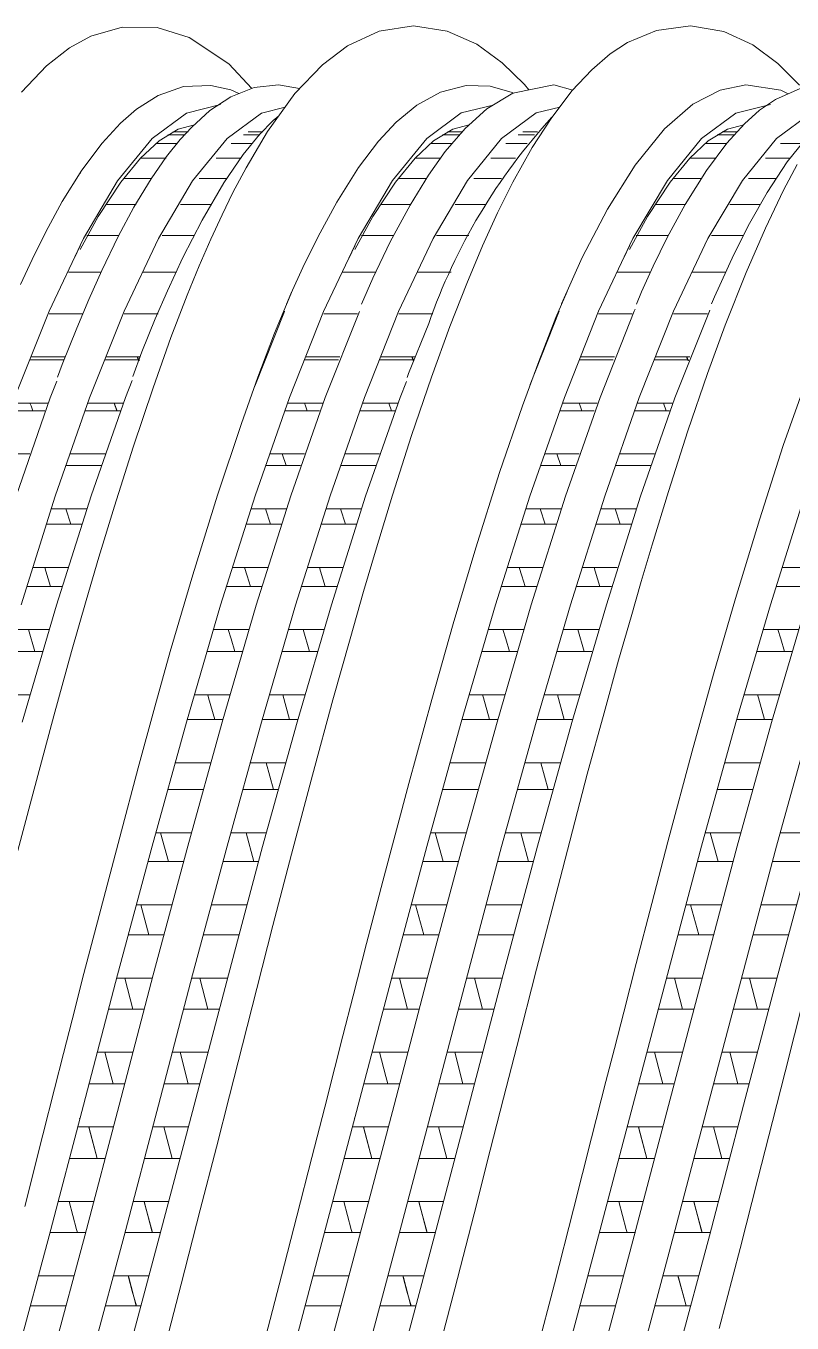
# Model space of a CAD drawing. Header units: millimetres. Extents: x 4229 to 8429, y -1187 to 1783.
# Drawn here: x 6772.5 to 6827.3, y 1220.2 to 1312.9 of the extents above; entities that cross this region are included whole.
import ezdxf

# ---------------------------------------------------------------- set-up
doc = ezdxf.new("R2010")
doc.units = ezdxf.units.MM

msp = doc.modelspace()

# ---------------------------------------------------------------- linework, layer by layer
at = {"linetype": 'Continuous', "lineweight": 5}
for p, q in [((6800.264, 1312.939), (6797.809, 1312.559)), ((6802.666, 1312.577), (6800.264, 1312.939)), ((6820.081, 1312.937), (6817.655, 1312.619)), ((6822.47, 1312.535), (6820.081, 1312.937)), ((6777.185, 1312.201), (6775.669, 1311.37)), ((6779.432, 1312.854), (6777.185, 1312.201)), ((6781.934, 1312.83), (6779.432, 1312.854)), ((6784.223, 1312.12), (6781.934, 1312.83)), ((6787.063, 1310.229), (6784.223, 1312.12)), ((6797.809, 1312.559), (6795.55, 1311.515)), ((6804.788, 1311.634), (6802.666, 1312.577)), ((6817.655, 1312.619), (6815.581, 1311.747)), ((6824.537, 1311.578), (6822.47, 1312.535)), ((6775.669, 1311.37), (6774.022, 1310.086)), ((6795.55, 1311.515), (6793.751, 1310.166)), ((6806.62, 1310.309), (6804.788, 1311.634)), ((6815.581, 1311.747), (6814.338, 1310.935)), ((6826.316, 1310.262), (6824.537, 1311.578)), ((6788.704, 1308.466), (6787.063, 1310.229)), ((6793.751, 1310.166), (6791.78, 1308.101)), ((6808.208, 1308.739), (6806.62, 1310.309)), ((6814.338, 1310.935), (6813.012, 1309.805)), ((6827.876, 1308.708), (6826.316, 1310.262)), ((6774.022, 1310.086), (6772.227, 1308.208)), ((6813.012, 1309.805), (6811.605, 1308.289)), ((6783.823, 1308.603), (6781.995, 1307.957)), ((6785.77, 1308.689), (6783.823, 1308.603)), ((6787.195, 1308.367), (6785.77, 1308.689)), ((6787.784, 1308.105), (6787.195, 1308.367)), ((6788.867, 1308.53), (6787.209, 1307.879)), ((6790.603, 1308.725), (6788.867, 1308.53)), ((6792.123, 1308.461), (6790.603, 1308.725)), ((6804.033, 1308.688), (6802.198, 1308.205)), ((6805.763, 1308.641), (6804.033, 1308.688)), ((6807.329, 1308.178), (6805.763, 1308.641)), ((6810.313, 1308.724), (6807.372, 1308.124)), ((6808.522, 1308.359), (6808.208, 1308.739)), ((6811.605, 1308.289), (6810.111, 1306.323)), ((6811.663, 1308.351), (6810.313, 1308.724)), ((6822.194, 1308.341), (6820.25, 1307.338)), ((6824.033, 1308.717), (6822.194, 1308.341)), ((6826.548, 1308.352), (6824.033, 1308.717)), ((6827.93, 1308.462), (6826.158, 1307.685)), ((6827.055, 1308.078), (6826.548, 1308.352)), ((6781.995, 1307.957), (6780.467, 1306.979)), ((6787.209, 1307.879), (6785.707, 1306.883)), ((6791.78, 1308.101), (6789.819, 1305.379)), ((6802.198, 1308.205), (6800.498, 1307.262)), ((6807.372, 1308.124), (6805.502, 1307.001)), ((6807.413, 1308.133), (6807.329, 1308.178)), ((6820.25, 1307.338), (6818.228, 1305.584)), ((6826.158, 1307.685), (6825.026, 1306.907)), ((6780.467, 1306.979), (6779.314, 1305.975)), ((6784.025, 1306.711), (6781.579, 1304.888)), ((6786.471, 1307.324), (6784.025, 1306.711)), ((6785.707, 1306.883), (6784.405, 1305.706)), ((6786.475, 1307.323), (6786.471, 1307.324)), ((6789.388, 1306.711), (6786.942, 1304.888)), ((6791.085, 1307.136), (6789.388, 1306.711)), ((6790.634, 1306.511), (6790.228, 1306.168)), ((6800.498, 1307.262), (6799.024, 1306.044)), ((6803.689, 1306.713), (6801.211, 1304.881)), ((6805.971, 1307.283), (6803.689, 1306.713)), ((6805.502, 1307.001), (6803.953, 1305.612)), ((6809.051, 1306.713), (6806.574, 1304.881)), ((6810.725, 1307.131), (6809.051, 1306.713)), ((6823.321, 1306.709), (6820.875, 1304.884)), ((6825.795, 1307.323), (6823.321, 1306.709)), ((6825.026, 1306.907), (6823.942, 1305.944)), ((6828.684, 1306.709), (6826.237, 1304.884)), ((6779.314, 1305.975), (6778.006, 1304.556)), ((6782.065, 1304.712), (6783.445, 1305.552)), ((6783.445, 1305.552), (6784.6, 1305.863)), ((6784.405, 1305.706), (6783.58, 1304.807)), ((6790.228, 1306.168), (6789.245, 1305.165)), ((6799.024, 1306.044), (6797.766, 1304.697)), ((6801.707, 1304.712), (6803.087, 1305.552)), ((6803.953, 1305.612), (6802.531, 1303.954)), ((6803.087, 1305.552), (6804.242, 1305.863)), ((6810.111, 1306.323), (6808.765, 1304.236)), ((6818.228, 1305.584), (6816.12, 1302.978)), ((6821.354, 1304.712), (6822.733, 1305.552)), ((6823.942, 1305.944), (6822.682, 1304.555)), ((6822.733, 1305.552), (6823.888, 1305.863)), ((6778.006, 1304.556), (6776.549, 1302.617)), ((6781.579, 1304.888), (6779.101, 1301.869)), ((6780.74, 1303.476), (6782.065, 1304.712)), ((6783.58, 1304.807), (6782.611, 1303.597)), ((6783.945, 1305.148), (6782.695, 1305.148)), ((6783.923, 1305.148), (6782.783, 1305.148)), ((6784.147, 1305.358), (6783.055, 1305.358)), ((6784.1, 1305.358), (6783.127, 1305.358)), ((6786.942, 1304.888), (6784.464, 1301.869)), ((6789.245, 1305.165), (6788.075, 1303.736)), ((6789.275, 1305.148), (6788.104, 1305.148)), ((6789.819, 1305.379), (6788.288, 1302.786)), ((6789.484, 1305.358), (6788.44, 1305.358)), ((6797.766, 1304.697), (6796.338, 1302.807)), ((6801.211, 1304.881), (6798.765, 1301.874)), ((6800.382, 1303.476), (6801.707, 1304.712)), ((6803.587, 1305.148), (6802.337, 1305.148)), ((6803.565, 1305.148), (6802.424, 1305.148)), ((6803.789, 1305.358), (6802.697, 1305.358)), ((6803.742, 1305.358), (6802.769, 1305.358)), ((6806.574, 1304.881), (6804.128, 1301.874)), ((6808.917, 1305.148), (6807.746, 1305.148)), ((6809.126, 1305.358), (6808.082, 1305.358)), ((6820.875, 1304.884), (6818.429, 1301.879)), ((6820.029, 1303.476), (6821.354, 1304.712)), ((6822.682, 1304.555), (6821.221, 1302.601)), ((6823.234, 1305.148), (6821.983, 1305.148)), ((6823.212, 1305.148), (6822.071, 1305.148)), ((6823.436, 1305.358), (6822.344, 1305.358)), ((6823.389, 1305.358), (6822.416, 1305.358)), ((6826.237, 1304.884), (6823.791, 1301.879)), ((6828.518, 1305.112), (6826.994, 1303.207)), ((6783.341, 1304.52), (6781.843, 1304.52)), ((6783.393, 1304.52), (6781.86, 1304.52)), ((6788.075, 1303.736), (6786.699, 1301.724)), ((6788.753, 1304.52), (6787.237, 1304.52)), ((6802.531, 1303.954), (6801.342, 1302.272)), ((6802.983, 1304.52), (6801.485, 1304.52)), ((6803.034, 1304.52), (6801.502, 1304.52)), ((6808.395, 1304.52), (6806.878, 1304.52)), ((6808.765, 1304.236), (6807.383, 1301.769)), ((6822.629, 1304.52), (6821.132, 1304.52)), ((6822.681, 1304.52), (6821.149, 1304.52)), ((6828.042, 1304.52), (6826.525, 1304.52)), ((6779.343, 1301.773), (6780.74, 1303.476)), ((6782.576, 1303.477), (6780.742, 1303.477)), ((6782.57, 1303.477), (6780.759, 1303.477)), ((6782.611, 1303.597), (6781.503, 1302.005)), ((6787.933, 1303.477), (6786.149, 1303.477)), ((6788.288, 1302.786), (6787.354, 1301.015)), ((6796.338, 1302.807), (6794.791, 1300.341)), ((6798.985, 1301.773), (6800.382, 1303.476)), ((6802.218, 1303.477), (6800.383, 1303.477)), ((6802.212, 1303.477), (6800.401, 1303.477)), ((6807.575, 1303.477), (6805.791, 1303.477)), ((6816.12, 1302.978), (6814.143, 1299.834)), ((6818.632, 1301.773), (6820.029, 1303.476)), ((6821.865, 1303.477), (6820.03, 1303.477)), ((6821.859, 1303.477), (6820.048, 1303.477)), ((6827.221, 1303.477), (6825.438, 1303.477)), ((6826.994, 1303.207), (6825.562, 1301.033)), ((6827.71, 1303.026), (6826.74, 1301.192)), ((6776.549, 1302.617), (6775.141, 1300.376)), ((6776.184, 1302.026), (6776.18, 1302.026)), ((6776.42, 1302.363), (6776.42, 1302.373)), ((6779.101, 1301.869), (6776.655, 1297.732)), ((6777.707, 1299.299), (6779.343, 1301.773)), ((6781.557, 1302.026), (6779.551, 1302.026)), ((6781.524, 1302.026), (6779.558, 1302.026)), ((6781.503, 1302.005), (6780.275, 1299.978)), ((6784.464, 1301.869), (6782.018, 1297.732)), ((6786.929, 1302.026), (6784.937, 1302.026)), ((6795.825, 1302.026), (6795.822, 1302.026)), ((6796.062, 1302.363), (6796.062, 1302.373)), ((6798.765, 1301.874), (6796.319, 1297.739)), ((6797.348, 1299.299), (6798.985, 1301.773)), ((6801.198, 1302.026), (6799.192, 1302.026)), ((6801.166, 1302.026), (6799.2, 1302.026)), ((6801.342, 1302.272), (6800.025, 1300.118)), ((6804.128, 1301.874), (6801.681, 1297.739)), ((6806.571, 1302.026), (6804.578, 1302.026)), ((6807.383, 1301.769), (6806.284, 1299.573)), ((6815.472, 1302.026), (6815.469, 1302.026)), ((6815.709, 1302.363), (6815.709, 1302.373)), ((6818.429, 1301.879), (6815.951, 1297.725)), ((6816.995, 1299.299), (6818.632, 1301.773)), ((6820.845, 1302.026), (6818.839, 1302.026)), ((6820.813, 1302.026), (6818.847, 1302.026)), ((6821.221, 1302.601), (6819.689, 1300.155)), ((6823.791, 1301.879), (6821.314, 1297.725)), ((6826.218, 1302.026), (6824.225, 1302.026)), ((6786.699, 1301.724), (6785.142, 1299.055)), ((6787.354, 1301.015), (6786.575, 1299.429)), ((6825.562, 1301.033), (6824.299, 1298.798)), ((6826.74, 1301.192), (6825.436, 1298.462)), ((6775.141, 1300.376), (6773.96, 1298.209)), ((6780.405, 1300.176), (6778.262, 1300.176)), ((6780.428, 1300.176), (6778.287, 1300.176)), ((6780.275, 1299.978), (6779.15, 1297.87)), ((6784.825, 1300.176), (6783.604, 1300.176)), ((6785.785, 1300.176), (6783.644, 1300.176)), ((6794.791, 1300.341), (6793.447, 1297.874)), ((6800.047, 1300.176), (6797.903, 1300.176)), ((6800.07, 1300.176), (6797.928, 1300.176)), ((6800.025, 1300.118), (6798.611, 1297.486)), ((6804.466, 1300.176), (6803.246, 1300.176)), ((6805.426, 1300.176), (6803.285, 1300.176)), ((6819.693, 1300.176), (6817.55, 1300.176)), ((6819.717, 1300.176), (6817.575, 1300.176)), ((6819.689, 1300.155), (6818.415, 1297.808)), ((6824.113, 1300.176), (6822.892, 1300.176)), ((6825.073, 1300.176), (6822.932, 1300.176)), ((6776.42, 1296.936), (6777.707, 1299.299)), ((6785.142, 1299.055), (6783.772, 1296.377)), ((6786.575, 1299.429), (6785.77, 1297.688)), ((6796.062, 1296.936), (6797.348, 1299.299)), ((6806.284, 1299.573), (6805.204, 1297.205)), ((6814.143, 1299.834), (6812.342, 1296.377)), ((6815.709, 1296.936), (6816.995, 1299.299)), ((6773.96, 1298.209), (6772.984, 1296.232)), ((6824.299, 1298.798), (6823.189, 1296.595)), ((6825.436, 1298.462), (6824.059, 1295.3)), ((6776.655, 1297.732), (6774.209, 1292.537)), ((6776.42, 1297.203), (6776, 1296.295)), ((6776.42, 1297.26), (6776.42, 1297.203)), ((6779.197, 1297.938), (6776.91, 1297.938)), ((6779.201, 1297.938), (6776.965, 1297.938)), ((6779.15, 1297.87), (6777.974, 1295.439)), ((6782.018, 1297.732), (6779.572, 1292.537)), ((6784.568, 1297.938), (6782.283, 1297.938)), ((6784.573, 1297.938), (6782.288, 1297.938)), ((6785.77, 1297.688), (6784.94, 1295.779)), ((6793.447, 1297.874), (6792.363, 1295.67)), ((6796.319, 1297.739), (6793.841, 1292.521)), ((6796.062, 1297.203), (6795.641, 1296.295)), ((6796.062, 1297.26), (6796.062, 1297.203)), ((6798.838, 1297.938), (6796.552, 1297.938)), ((6798.842, 1297.938), (6796.607, 1297.938)), ((6798.611, 1297.486), (6797.37, 1294.905)), ((6801.681, 1297.739), (6799.204, 1292.521)), ((6804.21, 1297.938), (6801.924, 1297.938)), ((6804.215, 1297.938), (6801.929, 1297.938)), ((6805.204, 1297.205), (6804.083, 1294.525)), ((6815.951, 1297.725), (6813.505, 1292.529)), ((6815.709, 1297.203), (6815.288, 1296.295)), ((6815.709, 1297.26), (6815.709, 1297.203)), ((6818.485, 1297.938), (6816.199, 1297.938)), ((6818.489, 1297.938), (6816.254, 1297.938)), ((6818.415, 1297.808), (6817.41, 1295.755)), ((6821.314, 1297.725), (6818.868, 1292.529)), ((6823.857, 1297.938), (6821.571, 1297.938)), ((6823.862, 1297.938), (6821.576, 1297.938)), ((6772.984, 1296.232), (6772.162, 1294.455)), ((6783.772, 1296.377), (6782.668, 1293.993)), ((6812.342, 1296.377), (6810.849, 1293.054)), ((6823.189, 1296.595), (6821.802, 1293.572)), ((6772.565, 1295.325), (6772.559, 1295.325)), ((6777.923, 1295.325), (6775.582, 1295.325)), ((6777.926, 1295.325), (6776.42, 1295.325)), ((6777.974, 1295.439), (6777.045, 1293.37)), ((6783.313, 1295.325), (6780.938, 1295.325)), ((6783.282, 1295.325), (6780.942, 1295.325)), ((6784.94, 1295.779), (6784.082, 1293.688)), ((6792.363, 1295.67), (6791.503, 1293.783)), ((6792.206, 1295.325), (6792.201, 1295.325)), ((6797.565, 1295.325), (6795.224, 1295.325)), ((6797.568, 1295.325), (6796.062, 1295.325)), ((6802.954, 1295.325), (6800.58, 1295.325)), ((6802.923, 1295.325), (6800.583, 1295.325)), ((6811.853, 1295.325), (6811.848, 1295.325)), ((6817.212, 1295.325), (6814.871, 1295.325)), ((6817.215, 1295.325), (6815.709, 1295.325)), ((6817.41, 1295.755), (6816.581, 1293.925)), ((6822.601, 1295.325), (6820.227, 1295.325)), ((6822.57, 1295.325), (6820.23, 1295.325)), ((6824.059, 1295.3), (6822.562, 1291.536)), ((6797.37, 1294.905), (6796.55, 1293.047)), ((6804.083, 1294.525), (6802.878, 1291.428)), ((6782.668, 1293.993), (6781.8, 1291.981)), ((6784.082, 1293.688), (6782.917, 1290.652)), ((6790.334, 1290.957), (6791.623, 1294.046)), ((6791.503, 1293.783), (6791.187, 1293.043)), ((6810.459, 1292.088), (6811.25, 1293.947)), ((6816.581, 1293.925), (6816.211, 1293.039)), ((6821.802, 1293.572), (6821.586, 1293.055)), ((6774.209, 1292.537), (6771.731, 1286.345)), ((6777.045, 1293.37), (6776.181, 1291.332)), ((6779.572, 1292.537), (6777.094, 1286.345)), ((6791.034, 1292.521), (6788.916, 1287.182)), ((6791.043, 1292.541), (6791.034, 1292.521)), ((6793.841, 1292.521), (6791.395, 1286.354)), ((6796.396, 1292.521), (6793.95, 1286.354)), ((6799.204, 1292.521), (6796.758, 1286.354)), ((6810.697, 1292.529), (6808.621, 1287.296)), ((6813.505, 1292.529), (6811.059, 1286.364)), ((6816.06, 1292.529), (6813.614, 1286.364)), ((6816.126, 1292.67), (6816.06, 1292.529)), ((6818.868, 1292.529), (6816.421, 1286.364)), ((6821.433, 1292.537), (6818.955, 1286.345)), ((6821.471, 1292.618), (6821.433, 1292.537)), ((6776.615, 1292.355), (6774.212, 1292.355)), ((6776.63, 1292.355), (6776.42, 1292.355)), ((6781.967, 1292.355), (6779.573, 1292.355)), ((6782.006, 1292.355), (6779.587, 1292.355)), ((6781.8, 1291.981), (6780.846, 1289.625)), ((6796.257, 1292.355), (6793.854, 1292.355)), ((6796.272, 1292.355), (6796.062, 1292.355)), ((6801.609, 1292.355), (6799.215, 1292.355)), ((6801.647, 1292.355), (6799.229, 1292.355)), ((6801.361, 1291.647), (6799.915, 1288.067)), ((6809.227, 1288.947), (6810.459, 1292.088)), ((6815.904, 1292.355), (6813.501, 1292.355)), ((6815.919, 1292.355), (6815.709, 1292.355)), ((6821.256, 1292.355), (6818.862, 1292.355)), ((6821.294, 1292.355), (6818.876, 1292.355)), ((6776.181, 1291.332), (6775.135, 1288.714)), ((6782.917, 1290.652), (6781.637, 1287.049)), ((6789.142, 1287.822), (6790.334, 1290.957)), ((6802.878, 1291.428), (6801.559, 1287.816)), ((6822.562, 1291.536), (6821.287, 1288.067)), ((6775.271, 1289.046), (6772.831, 1289.046)), ((6772.919, 1289.267), (6775.358, 1289.267)), ((6780.622, 1289.046), (6778.191, 1289.046)), ((6780.66, 1289.046), (6778.22, 1289.046)), ((6778.278, 1289.267), (6780.711, 1289.267)), ((6778.309, 1289.267), (6780.747, 1289.267)), ((6780.846, 1289.625), (6780.183, 1287.871)), ((6780.609, 1289.013), (6780.509, 1289.267)), ((6780.639, 1288.993), (6780.533, 1289.267)), ((6794.912, 1289.046), (6792.472, 1289.046)), ((6792.561, 1289.267), (6795, 1289.267)), ((6800.264, 1289.046), (6797.833, 1289.046)), ((6800.302, 1289.046), (6797.862, 1289.046)), ((6797.92, 1289.267), (6800.352, 1289.267)), ((6797.951, 1289.267), (6800.389, 1289.267)), ((6800.251, 1289.013), (6800.15, 1289.267)), ((6800.281, 1288.993), (6800.175, 1289.267)), ((6808.062, 1285.772), (6809.227, 1288.947)), ((6814.559, 1289.046), (6812.119, 1289.046)), ((6812.207, 1289.267), (6814.647, 1289.267)), ((6819.911, 1289.046), (6817.479, 1289.046)), ((6819.949, 1289.046), (6817.509, 1289.046)), ((6817.567, 1289.267), (6819.999, 1289.267)), ((6817.597, 1289.267), (6820.036, 1289.267)), ((6819.898, 1289.013), (6819.797, 1289.267)), ((6819.928, 1288.993), (6819.822, 1289.267)), ((6775.135, 1288.714), (6774.798, 1287.815)), ((6799.915, 1288.067), (6799.815, 1287.789)), ((6821.287, 1288.067), (6819.888, 1283.975)), ((6774.759, 1287.525), (6774.286, 1286.345)), ((6780.146, 1287.581), (6779.659, 1286.354)), ((6781.637, 1287.049), (6780.215, 1282.807)), ((6787.967, 1284.502), (6789.142, 1287.822)), ((6799.774, 1287.5), (6799.323, 1286.364)), ((6801.559, 1287.816), (6800.133, 1283.651)), ((6826.717, 1282.92), (6828.323, 1287.491)), ((6774.286, 1286.345), (6771.84, 1279.313)), ((6777.094, 1286.345), (6774.648, 1279.313)), ((6779.659, 1286.354), (6777.213, 1279.324)), ((6791.395, 1286.354), (6788.949, 1279.324)), ((6793.95, 1286.354), (6791.504, 1279.324)), ((6796.758, 1286.354), (6794.311, 1279.324)), ((6799.323, 1286.364), (6796.845, 1279.303)), ((6811.059, 1286.364), (6808.581, 1279.303)), ((6813.614, 1286.364), (6811.136, 1279.303)), ((6816.421, 1286.364), (6813.944, 1279.303)), ((6818.955, 1286.345), (6816.509, 1279.313)), ((6773.907, 1285.417), (6771.442, 1285.417)), ((6771.644, 1285.957), (6774.107, 1285.957)), ((6772.91, 1285.762), (6772.837, 1285.957)), ((6773.03, 1285.417), (6772.91, 1285.762)), ((6779.285, 1285.417), (6776.803, 1285.417)), ((6779.297, 1285.417), (6776.833, 1285.417)), ((6776.997, 1285.957), (6779.476, 1285.957)), ((6777.037, 1285.957), (6779.493, 1285.957)), ((6778.858, 1285.957), (6779.058, 1285.417)), ((6778.86, 1285.957), (6779.063, 1285.417)), ((6793.549, 1285.417), (6791.083, 1285.417)), ((6791.286, 1285.957), (6793.749, 1285.957)), ((6792.552, 1285.762), (6792.478, 1285.957)), ((6792.672, 1285.417), (6792.552, 1285.762)), ((6798.927, 1285.417), (6796.445, 1285.417)), ((6798.939, 1285.417), (6796.474, 1285.417)), ((6796.639, 1285.957), (6799.117, 1285.957)), ((6796.679, 1285.957), (6799.134, 1285.957)), ((6798.499, 1285.957), (6798.7, 1285.417)), ((6798.501, 1285.957), (6798.705, 1285.417)), ((6806.424, 1280.988), (6808.062, 1285.772)), ((6813.196, 1285.417), (6810.73, 1285.417)), ((6810.933, 1285.957), (6813.396, 1285.957)), ((6812.199, 1285.762), (6812.125, 1285.957)), ((6812.318, 1285.417), (6812.199, 1285.762)), ((6818.573, 1285.417), (6816.092, 1285.417)), ((6818.586, 1285.417), (6816.121, 1285.417)), ((6816.286, 1285.957), (6818.764, 1285.957)), ((6816.326, 1285.957), (6818.781, 1285.957)), ((6818.146, 1285.957), (6818.347, 1285.417)), ((6818.148, 1285.957), (6818.352, 1285.417)), ((6776.42, 1284.417), (6776.42, 1284.374)), ((6786.259, 1279.372), (6787.967, 1284.502)), ((6796.062, 1284.417), (6796.062, 1284.374)), ((6815.709, 1284.417), (6815.709, 1284.374)), ((6800.133, 1283.651), (6798.755, 1279.368)), ((6819.888, 1283.975), (6818.509, 1279.647)), ((6770.344, 1282.328), (6772.826, 1282.328)), ((6775.693, 1282.328), (6778.195, 1282.328)), ((6776.42, 1282.328), (6778.207, 1282.328)), ((6780.215, 1282.807), (6778.874, 1278.597)), ((6789.985, 1282.328), (6792.467, 1282.328)), ((6790.873, 1282.328), (6791.158, 1281.491)), ((6795.334, 1282.328), (6797.837, 1282.328)), ((6796.062, 1282.328), (6797.848, 1282.328)), ((6809.632, 1282.328), (6812.114, 1282.328)), ((6810.52, 1282.328), (6810.805, 1281.491)), ((6814.981, 1282.328), (6817.484, 1282.328)), ((6815.709, 1282.328), (6817.495, 1282.328)), ((6825.005, 1277.6), (6826.717, 1282.92)), ((6777.917, 1281.491), (6775.412, 1281.491)), ((6777.928, 1281.491), (6776.42, 1281.491)), ((6792.178, 1281.491), (6789.695, 1281.491)), ((6797.558, 1281.491), (6795.053, 1281.491)), ((6797.569, 1281.491), (6796.062, 1281.491)), ((6811.825, 1281.491), (6809.342, 1281.491)), ((6817.205, 1281.491), (6814.7, 1281.491)), ((6817.216, 1281.491), (6815.709, 1281.491)), ((6804.719, 1275.608), (6806.424, 1280.988)), ((6818.509, 1279.647), (6817.341, 1275.821)), ((6774.648, 1279.313), (6772.202, 1271.538)), ((6777.213, 1279.324), (6774.735, 1271.515)), ((6778.874, 1278.597), (6777.757, 1274.935)), ((6784.487, 1273.688), (6786.259, 1279.372)), ((6788.949, 1279.324), (6786.471, 1271.515)), ((6791.504, 1279.324), (6789.026, 1271.515)), ((6794.311, 1279.324), (6791.834, 1271.515)), ((6796.845, 1279.303), (6794.399, 1271.527)), ((6798.755, 1279.368), (6797.611, 1275.618)), ((6808.581, 1279.303), (6806.135, 1271.527)), ((6811.136, 1279.303), (6808.69, 1271.527)), ((6813.944, 1279.303), (6811.498, 1271.527)), ((6816.509, 1279.313), (6814.063, 1271.538)), ((6828.245, 1279.313), (6825.799, 1271.538)), ((6774.384, 1278.403), (6776.89, 1278.403)), ((6775.762, 1277.293), (6775.406, 1278.403)), ((6776.42, 1278.403), (6776.9, 1278.403)), ((6788.667, 1278.403), (6791.166, 1278.403)), ((6790.048, 1277.293), (6789.693, 1278.403)), ((6794.026, 1278.403), (6796.532, 1278.403)), ((6795.403, 1277.293), (6795.047, 1278.403)), ((6796.062, 1278.403), (6796.542, 1278.403)), ((6808.314, 1278.403), (6810.813, 1278.403)), ((6809.695, 1277.293), (6809.34, 1278.403)), ((6813.673, 1278.403), (6816.179, 1278.403)), ((6815.05, 1277.293), (6814.694, 1278.403)), ((6815.709, 1278.403), (6816.189, 1278.403)), ((6776.525, 1277.293), (6774.021, 1277.293)), ((6776.552, 1277.293), (6776.42, 1277.293)), ((6790.806, 1277.293), (6788.308, 1277.293)), ((6796.166, 1277.293), (6793.662, 1277.293)), ((6796.193, 1277.293), (6796.062, 1277.293)), ((6810.453, 1277.293), (6807.955, 1277.293)), ((6815.813, 1277.293), (6813.309, 1277.293)), ((6815.84, 1277.293), (6815.709, 1277.293)), ((6823.296, 1271.977), (6825.005, 1277.6)), ((6817.341, 1275.821), (6816.562, 1273.2)), ((6777.757, 1274.935), (6776.844, 1271.838)), ((6797.611, 1275.618), (6796.696, 1272.49)), ((6803.111, 1270.16), (6804.719, 1275.608)), ((6773.049, 1274.205), (6775.557, 1274.205)), ((6773.894, 1274.205), (6773.978, 1273.942)), ((6773.978, 1273.942), (6774.313, 1272.848)), ((6787.328, 1274.205), (6789.855, 1274.205)), ((6788.181, 1274.205), (6788.376, 1273.6)), ((6792.69, 1274.205), (6795.199, 1274.205)), ((6793.536, 1274.205), (6793.619, 1273.942)), ((6793.619, 1273.942), (6793.954, 1272.848)), ((6806.975, 1274.205), (6809.502, 1274.205)), ((6807.828, 1274.205), (6808.023, 1273.6)), ((6812.337, 1274.205), (6814.845, 1274.205)), ((6813.183, 1274.205), (6813.266, 1273.942)), ((6813.266, 1273.942), (6813.601, 1272.848)), ((6826.645, 1274.205), (6829.171, 1274.205)), ((6782.874, 1268.186), (6784.487, 1273.688)), ((6788.376, 1273.6), (6788.601, 1272.848)), ((6808.023, 1273.6), (6808.248, 1272.848)), ((6816.562, 1273.2), (6815.828, 1270.678)), ((6775.132, 1272.848), (6772.622, 1272.848)), ((6789.438, 1272.848), (6786.916, 1272.848)), ((6794.773, 1272.848), (6792.263, 1272.848)), ((6796.696, 1272.49), (6795.727, 1269.094)), ((6809.085, 1272.848), (6806.562, 1272.848)), ((6814.42, 1272.848), (6811.91, 1272.848)), ((6828.754, 1272.848), (6826.232, 1272.848)), ((6774.735, 1271.515), (6772.289, 1263.127)), ((6776.844, 1271.838), (6775.802, 1268.19)), ((6786.471, 1271.515), (6784.025, 1263.127)), ((6789.026, 1271.515), (6786.58, 1263.127)), ((6791.834, 1271.515), (6789.388, 1263.127)), ((6794.399, 1271.527), (6791.953, 1263.14)), ((6806.135, 1271.527), (6803.689, 1263.14)), ((6808.69, 1271.527), (6806.244, 1263.14)), ((6811.498, 1271.527), (6809.051, 1263.14)), ((6814.063, 1271.538), (6811.585, 1263.115)), ((6821.727, 1266.569), (6823.296, 1271.977)), ((6825.799, 1271.538), (6823.321, 1263.115)), ((6828.354, 1271.538), (6825.876, 1263.115)), ((6815.828, 1270.678), (6814.94, 1267.566)), ((6771.696, 1269.76), (6774.204, 1269.76)), ((6773.19, 1268.184), (6772.736, 1269.76)), ((6785.976, 1269.76), (6788.488, 1269.76)), ((6787.218, 1269.102), (6787.019, 1269.76)), ((6791.337, 1269.76), (6793.846, 1269.76)), ((6792.832, 1268.184), (6792.378, 1269.76)), ((6801.579, 1264.765), (6803.111, 1270.16)), ((6805.623, 1269.76), (6808.135, 1269.76)), ((6806.864, 1269.102), (6806.666, 1269.76)), ((6810.984, 1269.76), (6813.493, 1269.76)), ((6812.479, 1268.184), (6812.025, 1269.76)), ((6825.293, 1269.76), (6827.805, 1269.76)), ((6826.534, 1269.102), (6826.336, 1269.76)), ((6787.479, 1268.184), (6787.218, 1269.102)), ((6795.727, 1269.094), (6794.508, 1264.728)), ((6807.126, 1268.184), (6806.864, 1269.102)), ((6826.796, 1268.184), (6826.534, 1269.102)), ((6773.738, 1268.184), (6771.227, 1268.184)), ((6775.802, 1268.19), (6774.533, 1263.579)), ((6781.769, 1264.237), (6782.874, 1268.186)), ((6788.026, 1268.184), (6785.497, 1268.184)), ((6793.38, 1268.184), (6790.869, 1268.184)), ((6807.673, 1268.184), (6805.144, 1268.184)), ((6813.026, 1268.184), (6810.516, 1268.184)), ((6814.94, 1267.566), (6813.895, 1263.816)), ((6827.343, 1268.184), (6824.814, 1268.184)), ((6820.194, 1261.061), (6821.727, 1266.569)), ((6770.309, 1265.095), (6772.842, 1265.095)), ((6784.594, 1265.095), (6787.135, 1265.095)), ((6785.55, 1265.095), (6785.617, 1264.872)), ((6785.617, 1264.872), (6786.047, 1263.329)), ((6789.951, 1265.095), (6792.483, 1265.095)), ((6790.914, 1265.095), (6791.407, 1263.329)), ((6794.508, 1264.728), (6793.037, 1259.338)), ((6799.924, 1258.753), (6801.579, 1264.765)), ((6804.24, 1265.095), (6806.781, 1265.095)), ((6805.197, 1265.095), (6805.264, 1264.872)), ((6805.264, 1264.872), (6805.693, 1263.329)), ((6809.597, 1265.095), (6812.13, 1265.095)), ((6810.561, 1265.095), (6811.054, 1263.329)), ((6823.91, 1265.095), (6826.451, 1265.095)), ((6824.867, 1265.095), (6824.933, 1264.872)), ((6824.933, 1264.872), (6825.363, 1263.329)), ((6780.584, 1259.88), (6781.769, 1264.237)), ((6813.895, 1263.816), (6812.701, 1259.408)), ((6774.533, 1263.579), (6773.032, 1257.982)), ((6784.025, 1263.127), (6781.579, 1254.272)), ((6786.625, 1263.329), (6784.091, 1263.329)), ((6786.58, 1263.127), (6784.134, 1254.272)), ((6789.388, 1263.127), (6786.942, 1254.272)), ((6791.987, 1263.329), (6789.441, 1263.329)), ((6791.953, 1263.14), (6789.475, 1254.247)), ((6803.689, 1263.14), (6801.211, 1254.247)), ((6806.272, 1263.329), (6803.737, 1263.329)), ((6806.244, 1263.14), (6803.766, 1254.247)), ((6809.051, 1263.14), (6806.574, 1254.247)), ((6811.634, 1263.329), (6809.088, 1263.329)), ((6811.585, 1263.115), (6809.139, 1254.26)), ((6823.321, 1263.115), (6820.875, 1254.26)), ((6825.942, 1263.329), (6823.407, 1263.329)), ((6825.876, 1263.115), (6823.43, 1254.26)), ((6828.684, 1263.115), (6826.237, 1254.26)), ((6818.464, 1254.572), (6820.194, 1261.061)), ((6783.211, 1260.24), (6785.744, 1260.24)), ((6788.579, 1260.24), (6791.12, 1260.24)), ((6790.264, 1258.313), (6789.736, 1260.24)), ((6802.858, 1260.24), (6805.391, 1260.24)), ((6808.226, 1260.24), (6810.767, 1260.24)), ((6809.91, 1258.313), (6809.383, 1260.24)), ((6822.528, 1260.24), (6825.061, 1260.24)), ((6779.252, 1254.905), (6780.584, 1259.88)), ((6793.037, 1259.338), (6791.537, 1253.693)), ((6812.701, 1259.408), (6810.752, 1251.959)), ((6785.215, 1258.313), (6782.663, 1258.313)), ((6790.59, 1258.313), (6788.041, 1258.313)), ((6798.064, 1251.771), (6799.924, 1258.753)), ((6804.862, 1258.313), (6802.309, 1258.313)), ((6810.237, 1258.313), (6807.688, 1258.313)), ((6824.532, 1258.313), (6821.979, 1258.313)), ((6773.032, 1257.982), (6771.566, 1252.431)), ((6777.78, 1249.319), (6779.252, 1254.905)), ((6781.826, 1255.225), (6784.368, 1255.225)), ((6782.745, 1253.168), (6782.181, 1255.225)), ((6787.183, 1255.225), (6789.743, 1255.225)), ((6788.3, 1255.225), (6788.859, 1253.168)), ((6801.473, 1255.225), (6804.015, 1255.225)), ((6802.392, 1253.168), (6801.828, 1255.225)), ((6806.83, 1255.225), (6809.39, 1255.225)), ((6807.947, 1255.225), (6808.505, 1253.168)), ((6817.319, 1250.175), (6818.464, 1254.572)), ((6821.143, 1255.225), (6823.685, 1255.225)), ((6822.062, 1253.168), (6821.498, 1255.225)), ((6826.499, 1255.225), (6829.06, 1255.225)), ((6781.579, 1254.272), (6779.101, 1245.061)), ((6784.134, 1254.272), (6781.656, 1245.061)), ((6786.942, 1254.272), (6784.464, 1245.061)), ((6789.475, 1254.247), (6787.029, 1245.075)), ((6791.537, 1253.693), (6790.211, 1248.587)), ((6801.211, 1254.247), (6798.765, 1245.075)), ((6803.766, 1254.247), (6801.32, 1245.075)), ((6806.574, 1254.247), (6804.128, 1245.075)), ((6809.139, 1254.26), (6806.693, 1245.088)), ((6820.875, 1254.26), (6818.429, 1245.088)), ((6823.43, 1254.26), (6820.984, 1245.088)), ((6826.237, 1254.26), (6823.791, 1245.088)), ((6828.803, 1254.272), (6826.325, 1245.061)), ((6783.817, 1253.168), (6781.269, 1253.168)), ((6789.182, 1253.168), (6786.631, 1253.168)), ((6803.464, 1253.168), (6800.916, 1253.168)), ((6808.829, 1253.168), (6806.278, 1253.168)), ((6823.134, 1253.168), (6820.586, 1253.168)), ((6828.499, 1253.168), (6825.948, 1253.168)), ((6796.908, 1247.308), (6798.064, 1251.771)), ((6810.752, 1251.959), (6809.075, 1245.462)), ((6780.442, 1250.079), (6782.993, 1250.079)), ((6780.767, 1250.079), (6781.349, 1247.925)), ((6785.804, 1250.079), (6788.349, 1250.079)), ((6800.089, 1250.079), (6802.639, 1250.079)), ((6800.414, 1250.079), (6800.996, 1247.925)), ((6805.451, 1250.079), (6807.996, 1250.079)), ((6816.203, 1245.868), (6817.319, 1250.175)), ((6819.759, 1250.079), (6822.309, 1250.079)), ((6820.084, 1250.079), (6820.666, 1247.925)), ((6825.12, 1250.079), (6827.666, 1250.079)), ((6776.697, 1245.151), (6777.78, 1249.319)), ((6790.211, 1248.587), (6789.063, 1244.075)), ((6782.418, 1247.925), (6779.867, 1247.925)), ((6787.769, 1247.925), (6785.229, 1247.925)), ((6795.957, 1243.573), (6796.908, 1247.308)), ((6802.065, 1247.925), (6799.514, 1247.925)), ((6807.416, 1247.925), (6804.876, 1247.925)), ((6821.735, 1247.925), (6819.184, 1247.925)), ((6827.085, 1247.925), (6824.546, 1247.925)), ((6809.075, 1245.462), (6807.654, 1239.935)), ((6815.307, 1242.395), (6816.203, 1245.868)), ((6775.849, 1241.852), (6776.697, 1245.151)), ((6779.101, 1245.061), (6776.655, 1235.73)), ((6779.045, 1244.836), (6781.598, 1244.836)), ((6781.656, 1245.061), (6779.21, 1235.73)), ((6780.193, 1242.616), (6779.612, 1244.836)), ((6784.464, 1245.061), (6782.018, 1235.73)), ((6784.407, 1244.836), (6786.948, 1244.836)), ((6787.029, 1245.075), (6784.583, 1235.743)), ((6785.566, 1242.616), (6784.98, 1244.836)), ((6798.765, 1245.075), (6796.319, 1235.743)), ((6798.692, 1244.836), (6801.245, 1244.836)), ((6801.32, 1245.075), (6798.874, 1235.743)), ((6799.84, 1242.616), (6799.259, 1244.836)), ((6804.128, 1245.075), (6801.681, 1235.743)), ((6804.054, 1244.836), (6806.595, 1244.836)), ((6806.693, 1245.088), (6804.215, 1235.716)), ((6805.213, 1242.616), (6804.627, 1244.836)), ((6818.429, 1245.088), (6815.951, 1235.716)), ((6818.362, 1244.836), (6820.915, 1244.836)), ((6820.984, 1245.088), (6818.506, 1235.716)), ((6819.51, 1242.616), (6818.929, 1244.836)), ((6823.791, 1245.088), (6821.314, 1235.716)), ((6823.724, 1244.836), (6826.265, 1244.836)), ((6826.325, 1245.061), (6823.879, 1235.73)), ((6824.883, 1242.616), (6824.297, 1244.836)), ((6789.063, 1244.075), (6788.045, 1240.067)), ((6795.223, 1240.69), (6795.957, 1243.573)), ((6828.189, 1243.418), (6826.844, 1238.136)), ((6781.009, 1242.616), (6778.456, 1242.616)), ((6786.359, 1242.616), (6783.818, 1242.616)), ((6800.656, 1242.616), (6798.103, 1242.616)), ((6806.006, 1242.616), (6803.465, 1242.616)), ((6814.639, 1239.798), (6815.307, 1242.395)), ((6820.326, 1242.616), (6817.773, 1242.616)), ((6825.676, 1242.616), (6823.135, 1242.616)), ((6775.233, 1239.435), (6775.849, 1241.852)), ((6794.649, 1238.439), (6795.223, 1240.69)), ((6788.045, 1240.067), (6787.113, 1236.412)), ((6807.654, 1239.935), (6806.709, 1236.244)), ((6814.03, 1237.425), (6814.639, 1239.798)), ((6774.593, 1236.905), (6775.233, 1239.435)), ((6777.638, 1239.527), (6780.193, 1239.527)), ((6778.193, 1239.527), (6778.648, 1237.792)), ((6783.001, 1239.527), (6785.55, 1239.527)), ((6783.57, 1239.527), (6784.158, 1237.274)), ((6797.285, 1239.527), (6799.84, 1239.527)), ((6797.84, 1239.527), (6798.295, 1237.792)), ((6802.648, 1239.527), (6805.197, 1239.527)), ((6803.217, 1239.527), (6803.805, 1237.274)), ((6816.955, 1239.527), (6819.51, 1239.527)), ((6817.51, 1239.527), (6817.965, 1237.792)), ((6822.318, 1239.527), (6824.867, 1239.527)), ((6822.887, 1239.527), (6823.475, 1237.274)), ((6778.648, 1237.792), (6778.785, 1237.274)), ((6793.924, 1235.599), (6794.649, 1238.439)), ((6798.295, 1237.792), (6798.432, 1237.274)), ((6817.965, 1237.792), (6818.102, 1237.274)), ((6826.844, 1238.136), (6825.948, 1234.581)), ((6773.763, 1233.612), (6774.593, 1236.905)), ((6779.598, 1237.274), (6777.044, 1237.274)), ((6784.961, 1237.274), (6782.406, 1237.274)), ((6799.245, 1237.274), (6796.691, 1237.274)), ((6804.608, 1237.274), (6802.053, 1237.274)), ((6813.001, 1233.399), (6814.03, 1237.425)), ((6818.915, 1237.274), (6816.36, 1237.274)), ((6824.278, 1237.274), (6821.722, 1237.274)), ((6787.113, 1236.412), (6786.173, 1232.743)), ((6806.709, 1236.244), (6805.758, 1232.523)), ((6776.655, 1235.73), (6774.209, 1226.398)), ((6779.21, 1235.73), (6776.764, 1226.398)), ((6782.018, 1235.73), (6779.572, 1226.398)), ((6784.583, 1235.743), (6782.105, 1226.371)), ((6793.002, 1231.999), (6793.924, 1235.599)), ((6796.319, 1235.743), (6793.841, 1226.371)), ((6798.874, 1235.743), (6796.396, 1226.371)), ((6801.681, 1235.743), (6799.204, 1226.371)), ((6804.215, 1235.716), (6801.769, 1226.385)), ((6815.951, 1235.716), (6813.505, 1226.385)), ((6818.506, 1235.716), (6816.06, 1226.385)), ((6821.314, 1235.716), (6818.868, 1226.385)), ((6823.879, 1235.73), (6821.433, 1226.398)), ((6776.252, 1234.185), (6778.807, 1234.185)), ((6776.39, 1234.796), (6776.39, 1234.804)), ((6776.39, 1234.185), (6778.785, 1234.185)), ((6777.074, 1234.066), (6777.043, 1234.185)), ((6777.642, 1231.932), (6777.054, 1234.185)), ((6777.638, 1231.932), (6777.074, 1234.066)), ((6781.593, 1234.185), (6784.158, 1234.185)), ((6781.615, 1234.185), (6784.169, 1234.185)), ((6783.001, 1231.932), (6782.405, 1234.185)), ((6783.004, 1231.932), (6782.416, 1234.185)), ((6795.899, 1234.185), (6798.454, 1234.185)), ((6796.037, 1234.796), (6796.037, 1234.804)), ((6796.037, 1234.185), (6798.432, 1234.185)), ((6796.721, 1234.066), (6796.69, 1234.185)), ((6797.289, 1231.932), (6796.701, 1234.185)), ((6797.285, 1231.932), (6796.721, 1234.066)), ((6801.24, 1234.185), (6803.805, 1234.185)), ((6801.261, 1234.185), (6803.816, 1234.185)), ((6802.648, 1231.932), (6802.052, 1234.185)), ((6802.651, 1231.932), (6802.063, 1234.185)), ((6815.569, 1234.185), (6818.124, 1234.185)), ((6815.707, 1234.796), (6815.707, 1234.804)), ((6815.707, 1234.185), (6818.102, 1234.185)), ((6816.391, 1234.066), (6816.36, 1234.185)), ((6816.959, 1231.932), (6816.371, 1234.185)), ((6816.955, 1231.932), (6816.391, 1234.066)), ((6820.91, 1234.185), (6823.475, 1234.185)), ((6820.931, 1234.185), (6823.486, 1234.185)), ((6822.318, 1231.932), (6821.722, 1234.185)), ((6822.321, 1231.932), (6821.733, 1234.185)), ((6825.948, 1234.581), (6824.906, 1230.472)), ((6772.464, 1228.504), (6773.763, 1233.612)), ((6811.706, 1228.308), (6813.001, 1233.399)), ((6786.173, 1232.743), (6785.017, 1228.25)), ((6805.758, 1232.523), (6804.599, 1227.972)), ((6778.22, 1231.932), (6775.664, 1231.932)), ((6778.193, 1231.932), (6776.39, 1231.932)), ((6783.572, 1231.932), (6781.001, 1231.932)), ((6783.575, 1231.932), (6781.027, 1231.932)), ((6791.925, 1227.807), (6793.002, 1231.999)), ((6797.866, 1231.932), (6795.311, 1231.932)), ((6797.84, 1231.932), (6796.037, 1231.932)), ((6803.219, 1231.932), (6800.648, 1231.932)), ((6803.221, 1231.932), (6800.674, 1231.932)), ((6817.536, 1231.932), (6814.981, 1231.932)), ((6817.51, 1231.932), (6815.707, 1231.932)), ((6822.889, 1231.932), (6820.318, 1231.932)), ((6822.891, 1231.932), (6820.344, 1231.932)), ((6824.906, 1230.472), (6823.624, 1225.485)), ((6774.853, 1228.844), (6777.407, 1228.844)), ((6775.645, 1228.844), (6776.169, 1226.858)), ((6776.39, 1228.844), (6777.384, 1228.844)), ((6780.192, 1228.844), (6782.757, 1228.844)), ((6780.216, 1228.844), (6782.758, 1228.844)), ((6781.007, 1228.844), (6781.035, 1228.735)), ((6781.01, 1228.844), (6781.56, 1226.763)), ((6781.035, 1228.735), (6781.596, 1226.623)), ((6794.5, 1228.844), (6797.054, 1228.844)), ((6795.292, 1228.844), (6795.815, 1226.858)), ((6796.037, 1228.844), (6797.031, 1228.844)), ((6799.839, 1228.844), (6802.404, 1228.844)), ((6799.863, 1228.844), (6802.405, 1228.844)), ((6800.653, 1228.844), (6800.682, 1228.735)), ((6800.657, 1228.844), (6801.207, 1226.763)), ((6800.682, 1228.735), (6801.243, 1226.623)), ((6814.169, 1228.844), (6816.724, 1228.844)), ((6814.961, 1228.844), (6815.485, 1226.858)), ((6815.707, 1228.844), (6816.701, 1228.844)), ((6819.509, 1228.844), (6822.074, 1228.844)), ((6819.533, 1228.844), (6822.075, 1228.844)), ((6820.323, 1228.844), (6820.352, 1228.735)), ((6820.327, 1228.844), (6820.877, 1226.763)), ((6820.352, 1228.735), (6820.913, 1226.623)), ((6785.017, 1228.25), (6783.646, 1222.944)), ((6790.822, 1223.526), (6791.925, 1227.807)), ((6804.599, 1227.972), (6803.228, 1222.605)), ((6810.349, 1222.971), (6811.706, 1228.308)), ((6776.818, 1226.623), (6774.266, 1226.623)), ((6776.169, 1226.858), (6776.231, 1226.623)), ((6776.8, 1226.623), (6776.39, 1226.623)), ((6782.172, 1226.623), (6779.61, 1226.623)), ((6782.168, 1226.623), (6779.629, 1226.623)), ((6781.56, 1226.763), (6781.598, 1226.623)), ((6796.465, 1226.623), (6793.913, 1226.623)), ((6795.815, 1226.858), (6795.878, 1226.623)), ((6796.447, 1226.623), (6796.037, 1226.623)), ((6801.819, 1226.623), (6799.257, 1226.623)), ((6801.815, 1226.623), (6799.276, 1226.623)), ((6801.207, 1226.763), (6801.245, 1226.623)), ((6816.135, 1226.623), (6813.583, 1226.623)), ((6815.485, 1226.858), (6815.548, 1226.623)), ((6816.117, 1226.623), (6815.707, 1226.623)), ((6821.488, 1226.623), (6818.926, 1226.623)), ((6821.485, 1226.623), (6818.946, 1226.623)), ((6820.877, 1226.763), (6820.914, 1226.623)), ((6774.209, 1226.398), (6771.731, 1217.187)), ((6776.764, 1226.398), (6774.286, 1217.187)), ((6779.572, 1226.398), (6777.094, 1217.187)), ((6782.105, 1226.371), (6779.659, 1217.2)), ((6793.841, 1226.371), (6791.395, 1217.2)), ((6796.396, 1226.371), (6793.95, 1217.2)), ((6799.204, 1226.371), (6796.758, 1217.2)), ((6801.769, 1226.385), (6799.323, 1217.213)), ((6813.505, 1226.385), (6811.059, 1217.213)), ((6816.06, 1226.385), (6813.614, 1217.213)), ((6818.868, 1226.385), (6816.421, 1217.213)), ((6821.433, 1226.398), (6818.955, 1217.187)), ((6776.39, 1225.044), (6776.39, 1225.044)), ((6796.037, 1225.044), (6796.037, 1225.044)), ((6815.707, 1225.044), (6815.707, 1225.044)), ((6823.624, 1225.485), (6822.135, 1219.777)), ((6773.442, 1223.535), (6775.996, 1223.535)), ((6778.798, 1223.535), (6781.346, 1223.535)), ((6778.807, 1223.535), (6781.347, 1223.535)), ((6780.156, 1222.445), (6779.865, 1223.535)), ((6779.899, 1223.411), (6779.866, 1223.535)), ((6780.442, 1221.38), (6779.899, 1223.411)), ((6783.646, 1222.944), (6782.204, 1217.399)), ((6789.707, 1219.211), (6790.822, 1223.526)), ((6793.089, 1223.535), (6795.643, 1223.535)), ((6798.445, 1223.535), (6800.993, 1223.535)), ((6798.454, 1223.535), (6800.994, 1223.535)), ((6799.803, 1222.445), (6799.512, 1223.535)), ((6799.546, 1223.411), (6799.513, 1223.535)), ((6800.089, 1221.38), (6799.546, 1223.411)), ((6808.939, 1217.544), (6810.349, 1222.971)), ((6812.759, 1223.535), (6815.312, 1223.535)), ((6818.115, 1223.535), (6820.663, 1223.535)), ((6818.123, 1223.535), (6820.664, 1223.535)), ((6819.473, 1222.445), (6819.182, 1223.535)), ((6819.216, 1223.411), (6819.183, 1223.535)), ((6819.759, 1221.38), (6819.216, 1223.411)), ((6780.444, 1221.38), (6780.156, 1222.445)), ((6800.091, 1221.38), (6799.803, 1222.445)), ((6803.228, 1222.605), (6801.299, 1215.263)), ((6819.761, 1221.38), (6819.473, 1222.445)), ((6775.414, 1221.38), (6772.866, 1221.38)), ((6780.767, 1221.38), (6778.226, 1221.38)), ((6780.772, 1221.38), (6778.229, 1221.38)), ((6795.061, 1221.38), (6792.513, 1221.38)), ((6800.414, 1221.38), (6797.873, 1221.38)), ((6800.419, 1221.38), (6797.876, 1221.38)), ((6814.731, 1221.38), (6812.183, 1221.38)), ((6820.084, 1221.38), (6817.543, 1221.38)), ((6820.089, 1221.38), (6817.546, 1221.38))]:
    msp.add_line(p, q, dxfattribs=at)
msp.add_arc((6841.264, 1277.83), 42.227, 137.4181, 160.9016, dxfattribs=at)

doc.saveas('drawing.dxf')
